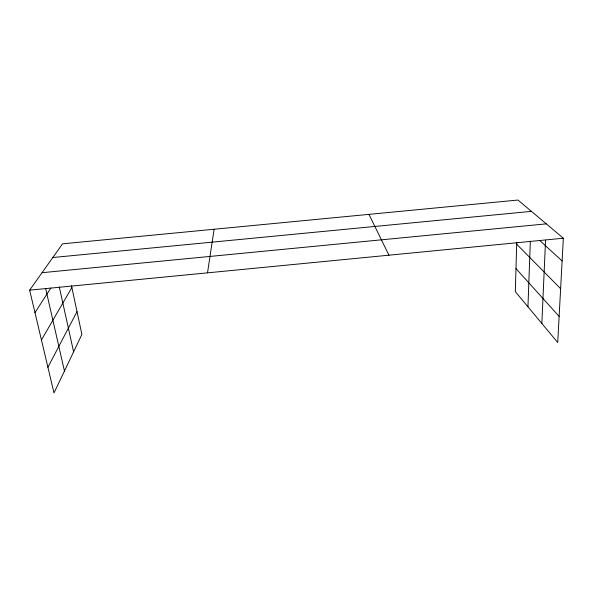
<?xml version="1.0" encoding="UTF-8"?>
<svg xmlns="http://www.w3.org/2000/svg" width="593" height="593" viewBox="0 0 593 593"><rect width="100%" height="100%" fill="white"/><g stroke="black" fill="none" stroke-linecap="round" stroke-linejoin="round"><path stroke-width="0.89" d="M516.748 242.418L515.317 291.652L557.724 342.495L563.35 238.223L517.985 200.041L62.547 243.819L29.65 290.155L54 392.959L81.886 334.415L71.494 285.73M527.948 306.796L530.335 241.151M541.854 323.459L545.56 240.143M207.513 272.847L214.11 229.254M47.914 367.252L77.023 311.614M41.443 339.952L71.879 287.516M34.972 312.622L50.894 288.005M52.821 257.518L531.417 211.353M42.044 272.698L546.286 223.857M29.65 290.155L563.35 238.223M539.986 240.676L562.12 261.002M516.696 244.212L560.63 288.709M515.984 268.592L559.132 316.403M368.957 214.369L388.964 255.19M45.705 288.776L64.452 371.018M59.307 286.975L73.591 351.827"/></g></svg>
